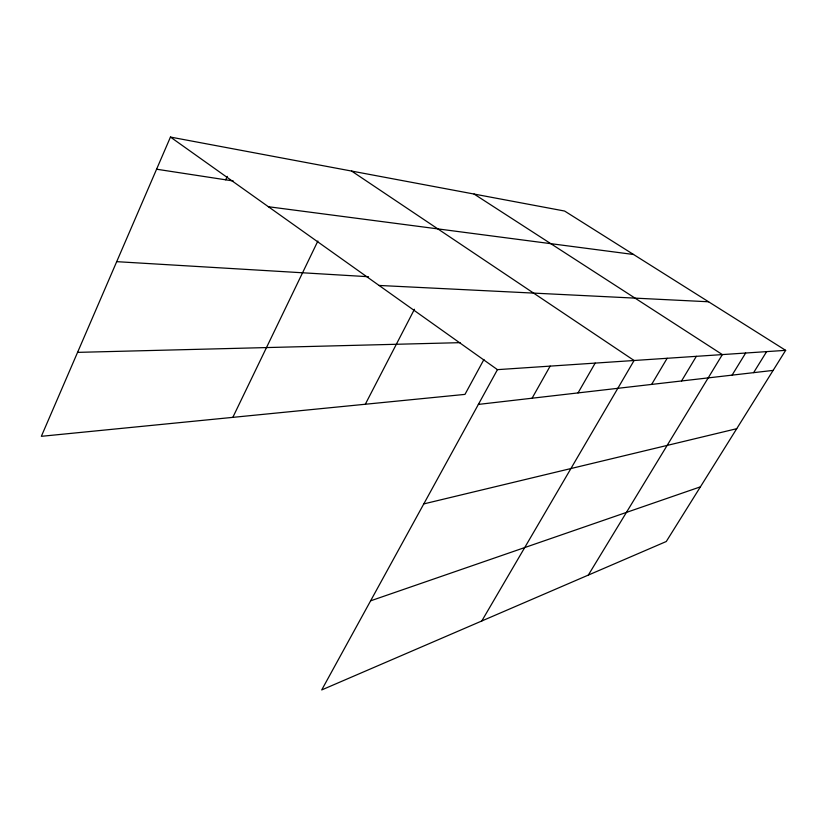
<?xml version="1.0" encoding="UTF-8"?>
<svg xmlns="http://www.w3.org/2000/svg" width="827" height="827" viewBox="0 0 827 827"><rect width="100%" height="100%" fill="white"/><g stroke="black" fill="none" stroke-linecap="round" stroke-linejoin="round"><path stroke-width="1.24" d="M785.65 350.348L497.451 369.648L321.713 689.935L666.273 541.509L785.65 350.348L564.603 211.04L170.455 137.065L41.35 436.315L464.97 394.386L483.95 359.456M225.699 179.821L227.249 176.368M232.821 417.366L317.878 241.029M365.307 404.248L414.451 309.257M532.081 398.211L550.141 366.113M578.042 392.908L595.171 363.105M481.79 620.974L634.092 360.5L351.63 171.075M651.635 384.421L667.151 358.277M681.551 380.968L696.355 356.323M588.317 575.085L722.364 354.587L474.057 194.045M732.081 375.138L745.654 353.026M753.614 372.646L766.639 351.62M370.589 600.836L700.407 486.845M423.775 503.912L736.723 428.696M478.368 404.413L773.131 370.403M77.562 352.374L460.101 342.657M379.076 285.449L708.584 301.772M116.7 261.663L368.522 276.725M268.393 206.729L633.544 254.489M156.582 169.215L233.235 180.968M170.455 137.065L497.451 369.648"/></g></svg>
